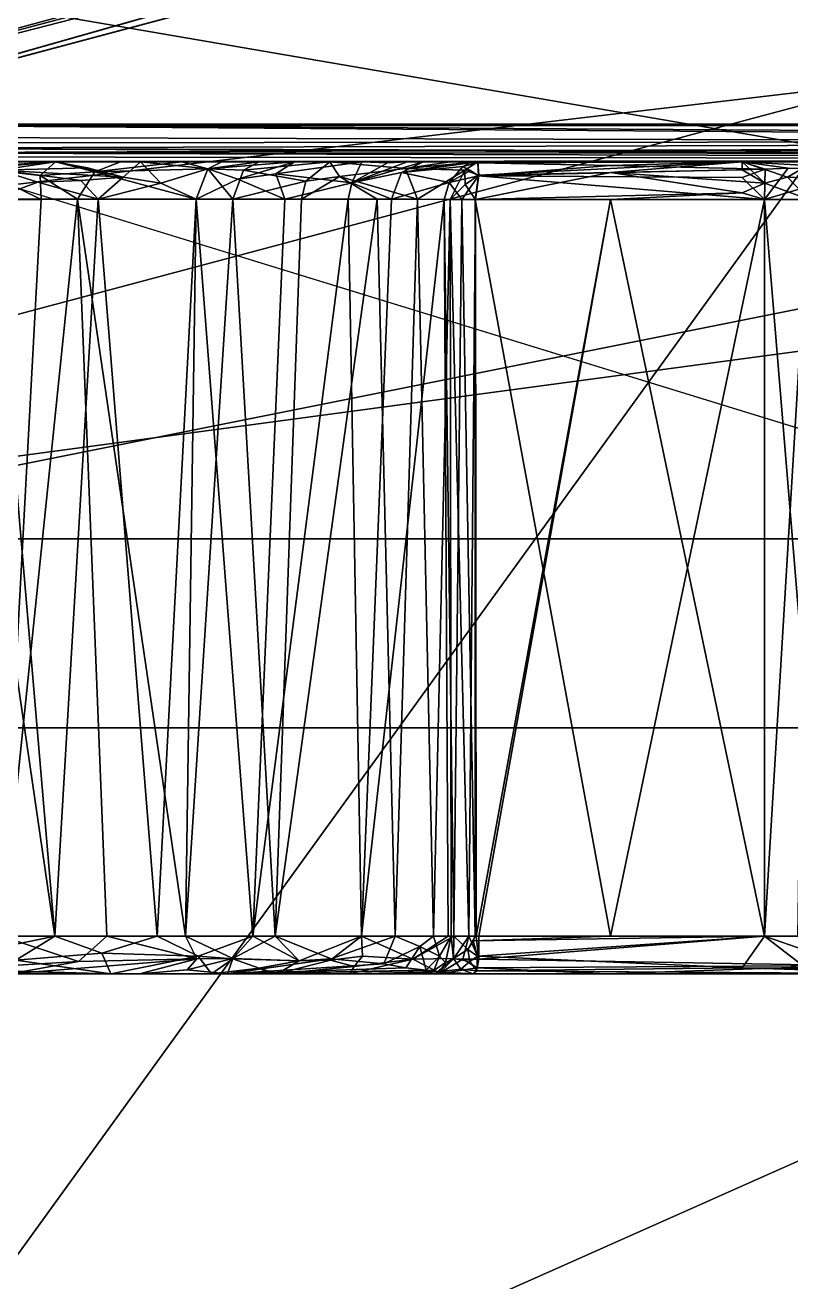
# Model space of a CAD drawing. Extents: x -30 to 83, y -53 to 60.
# Drawn here: x 12 to 16.06, y -10.93 to -4.28 of the extents above; entities that cross this region are included whole.
import ezdxf

# ---------------------------------------------------------------- set-up
doc = ezdxf.new("R2010")
doc.units = 0
doc.header["$MEASUREMENT"] = 0

msp = doc.modelspace()

# ---------------------------------------------------------------- linework, layer by layer
for points in [[(63.169998, -40), (-9.17, -40), (63.169998, 60)], [(-9.17, 60), (63.169998, 60), (-9.17, -40)], [(-7.187, 58, 2), (-7.187, -40, 2), (61.187, -40, 2)], [(61.187, 58, 2), (-7.187, 58, 2), (61.187, -40, 2)], [(2.69901, 1.776681, 54.30022), (25, 17.190451, 54.30022), (9.932811, -4.822289, 54.300491)], [(10.648721, -4.802359, 54.30022), (9.932811, -4.822289, 54.300491), (25, 17.190451, 54.30022)], [(25.00099, 1.776681, 54.30022), (10.648721, -4.802359, 54.30022), (25, 17.190451, 54.30022)], [(25.003, 1.777, 53.998001), (2.697, -0.973, 53.998001), (9.813, -4.804, 53.998001)], [(25.000391, 1.782931, 66.700218), (2.69901, 1.776681, 66.700218), (10.09194, -4.802359, 66.700218)], [(9.813, -4.804, 53.998001), (9.932, -4.824, 53.998001), (25.003, 1.777, 53.998001)], [(9.932, -4.824, 53.998001), (10.648, -4.804, 53.998001), (25.003, 1.777, 53.998001)], [(25.18186, 1.468151, 66.700218), (25.000391, 1.782931, 66.700218), (10.09194, -4.802359, 66.700218)], [(25.153999, 1.498, 53.998001), (25.003, 1.777, 53.998001), (10.648, -4.804, 53.998001)], [(25.00099, 1.776681, 54.30022), (25.152121, 1.498181, 54.30022), (10.648721, -4.802359, 54.30022)], [(25.18186, 1.468151, 66.700218), (10.09194, -4.802359, 66.700218), (25.109131, -0.734559, 66.700157)], [(25.153999, 1.498, 53.998001), (10.648, -4.804, 53.998001), (25.177, -0.679, 53.998001)], [(25.152121, 1.498181, 54.30022), (25.17527, -0.678509, 54.30022), (10.648721, -4.802359, 54.30022)], [(25.007999, -0.973, 53.998001), (25.177, -0.679, 53.998001), (10.648, -4.804, 53.998001)], [(25.00598, -0.972799, 54.3004), (10.648721, -4.802359, 54.30022), (25.17527, -0.678509, 54.30022)], [(25.03886, -0.842209, 66.700172), (25.109131, -0.734559, 66.700157), (10.09194, -4.802359, 66.700218)], [(25.00388, -0.972529, 66.700172), (25.03886, -0.842209, 66.700172), (10.09194, -4.802359, 66.700218)], [(10.09194, -4.802359, 66.700218), (25, -4.803139, 66.700218), (25.00388, -0.972529, 66.700172)], [(25.007999, -0.973, 53.998001), (10.648, -4.804, 53.998001), (25.002001, -4.804, 53.998001)], [(10.648721, -4.802359, 54.30022), (25.00598, -0.972799, 54.3004), (25, -4.803139, 54.30022)], [(-30, -1, 38), (30, -1, 38), (-30, -17, 38)], [(30, -17, 38), (-30, -17, 38), (30, -1, 38)], [(-30, -2.998, 52.002998), (30, -2.998, 52.002998), (-4.003, -6.998, 52.002998)], [(30, -2.998, 39.998001), (-30, -2.998, 39.998001), (-30, -15.003, 39.998001)], [(-30, -15.003, 39.998001), (30, -15.003, 39.998001), (30, -2.998, 39.998001)], [(30, -6.998, 52.002998), (-4.003, -6.998, 52.002998), (30, -2.998, 52.002998)], [(75, -3, 52), (5, -3, 52), (21.252998, -7.997999, 52)], [(5, -15, 40), (5, -3, 40), (75, -15, 40)], [(75, -3, 40), (75, -15, 40), (5, -3, 40)], [(9.998001, -7.997999, 52), (21.252998, -7.997999, 52), (5, -3, 52)], [(8.699983, -6.998, 54), (25.002001, -4.81112, 54), (11.79632, -4.81112, 54)], [(25.002001, -4.81112, 54), (8.699983, -6.998, 54), (30, -6.998, 54)], [(10.718921, -4.872589, 66.686813), (25, -4.909649, 66.667877), (10.09194, -4.802359, 66.700218)], [(25, -4.803139, 66.700218), (10.09194, -4.802359, 66.700218), (25, -4.909649, 66.667877)], [(10.648, -4.804, 53.998001), (11.79632, -4.81112, 54), (25.002001, -4.804, 53.998001)], [(25, -4.803139, 54.30022), (25, -4.891629, 54.325039), (10.648721, -4.802359, 54.30022)], [(10.92111, -4.902669, 54.327591), (10.648721, -4.802359, 54.30022), (25, -4.891629, 54.325039)], [(25.002001, -4.81112, 54), (25.002001, -4.804, 53.998001), (11.79632, -4.81112, 54)], [(10.91545, -4.955079, 66.628662), (25, -4.909649, 66.667877), (10.718921, -4.872589, 66.686813)], [(25, -4.960109, 66.621582), (25, -4.909649, 66.667877), (10.91545, -4.955079, 66.628662)], [(10.91827, -4.930999, 54.347172), (10.92111, -4.902669, 54.327591), (25, -4.891629, 54.325039)], [(25, -4.891629, 54.325039), (25, -4.970179, 54.393269), (10.91827, -4.930999, 54.347172)], [(10.912601, -4.975929, 66.590553), (25, -4.991959, 66.560593), (10.91545, -4.955079, 66.628662)], [(10.912601, -4.975929, 66.590553), (11.17979, -5.002289, 66.400269), (25, -4.991959, 66.560593)], [(25, -4.960109, 66.621582), (10.91545, -4.955079, 66.628662), (25, -4.991959, 66.560593)], [(25, -4.970179, 54.393269), (25, -4.993959, 54.44606), (10.91827, -4.930999, 54.347172)], [(10.91827, -4.930999, 54.347172), (25, -4.993959, 54.44606), (11.05017, -5.001629, 54.545769)], [(12.16431, -5.002299, 65.8806), (11.17979, -5.002289, 66.400269), (10.864, -5.086369, 66.350517)], [(11.75206, -5.037879, 65.998039), (12.16431, -5.002299, 65.8806), (10.864, -5.086369, 66.350517)], [(25, -5.002289, 54.49865), (11.05017, -5.001629, 54.545769), (25, -4.993959, 54.44606)], [(11.43394, -5.002299, 54.71442), (11.05017, -5.001629, 54.545769), (25, -5.002289, 54.49865)], [(11.17979, -5.002289, 66.400269), (12.16431, -5.002299, 65.8806), (25, -4.991959, 66.560593)], [(11.68321, -5.002299, 54.838909), (11.43394, -5.002299, 54.71442), (25, -5.002289, 54.49865)], [(25, -5.002289, 54.49865), (11.922271, -5.002739, 54.981918), (11.68321, -5.002299, 54.838909)], [(11.74125, -5.201439, 65.902191), (12.08765, -5.201439, 65.692757), (11.75206, -5.037879, 65.998039)], [(12.0828, -5.074979, 65.753998), (12.16431, -5.002299, 65.8806), (11.75206, -5.037879, 65.998039)], [(12.08765, -5.201439, 65.692757), (12.0828, -5.074979, 65.753998), (11.75206, -5.037879, 65.998039)], [(11.82637, -5.200659, 55.14616), (11.86691, -5.046849, 55.076729), (12.069651, -5.110139, 55.26685)], [(12.161981, -5.002509, 55.12347), (12.33372, -5.034619, 55.36272), (11.86691, -5.046849, 55.076729)], [(11.922271, -5.002739, 54.981918), (12.161981, -5.002509, 55.12347), (11.86691, -5.046849, 55.076729)], [(12.521231, -5.084059, 55.567959), (11.86691, -5.046849, 55.076729), (12.33372, -5.034619, 55.36272)], [(12.521231, -5.084059, 55.567959), (12.297331, -5.100829, 55.414162), (11.86691, -5.046849, 55.076729)], [(12.069651, -5.110139, 55.26685), (11.86691, -5.046849, 55.076729), (12.297331, -5.100829, 55.414162)], [(12.161981, -5.002509, 55.12347), (11.922271, -5.002739, 54.981918), (25, -5.002289, 54.49865)], [(12.0828, -5.074979, 65.753998), (12.372451, -5.055019, 65.574532), (12.16431, -5.002299, 65.8806)], [(12.372451, -5.055019, 65.574532), (12.0828, -5.074979, 65.753998), (12.2802, -5.200659, 65.562057)], [(12.161981, -5.002509, 55.12347), (25, -5.002289, 54.49865), (12.395241, -5.002299, 55.275742)], [(12.161981, -5.002509, 55.12347), (12.395241, -5.002299, 55.275742), (12.613641, -5.002739, 55.448681)], [(12.521231, -5.084059, 55.567959), (12.33372, -5.034619, 55.36272), (12.161981, -5.002509, 55.12347)], [(12.161981, -5.002509, 55.12347), (12.613641, -5.002739, 55.448681), (12.521231, -5.084059, 55.567959)], [(12.16431, -5.002299, 65.8806), (12.5072, -5.002299, 65.641792), (25, -4.991959, 66.560593)], [(12.5072, -5.002299, 65.641792), (12.16431, -5.002299, 65.8806), (12.372451, -5.055019, 65.574532)], [(12.372451, -5.055019, 65.574532), (12.2802, -5.200659, 65.562057), (12.90906, -5.200659, 65.052567)], [(12.83286, -5.002509, 65.380203), (12.5072, -5.002299, 65.641792), (12.372451, -5.055019, 65.574532)], [(12.372451, -5.055019, 65.574532), (12.969681, -5.039429, 65.118134), (12.83286, -5.002509, 65.380203)], [(12.969681, -5.039429, 65.118134), (12.372451, -5.055019, 65.574532), (12.90906, -5.200659, 65.052567)], [(12.395241, -5.002299, 55.275742), (25, -5.002289, 54.49865), (12.613641, -5.002739, 55.448681)], [(25, -5.002289, 66.501793), (25, -4.991959, 66.560593), (12.5072, -5.002299, 65.641792)], [(12.5072, -5.002299, 65.641792), (12.83286, -5.002509, 65.380203), (25, -5.002289, 66.501793)], [(12.521231, -5.084059, 55.567959), (12.613641, -5.002739, 55.448681), (12.721371, -5.116299, 55.751881)], [(12.613641, -5.002739, 55.448681), (25, -5.002289, 54.49865), (13.0443, -5.002299, 55.801601)], [(12.969681, -5.039429, 55.882309), (12.613641, -5.002739, 55.448681), (13.0443, -5.002299, 55.801601)], [(12.613641, -5.002739, 55.448681), (12.969681, -5.039429, 55.882309), (12.721371, -5.116299, 55.751881)], [(12.90906, -5.200659, 55.947868), (12.721371, -5.116299, 55.751881), (12.969681, -5.039429, 55.882309)], [(12.83286, -5.002509, 65.380203), (13.0443, -5.002299, 65.198837), (25, -5.002289, 66.501793)], [(13.0443, -5.002299, 65.198837), (12.83286, -5.002509, 65.380203), (12.969681, -5.039429, 65.118134)], [(12.969681, -5.039429, 55.882309), (13.128441, -5.094479, 56.11042), (12.90906, -5.200659, 55.947868)], [(12.90906, -5.200659, 65.052567), (13.10324, -5.200659, 64.865028), (12.969681, -5.039429, 65.118134)], [(13.0443, -5.002299, 55.801601), (13.42984, -5.002739, 56.203339), (12.969681, -5.039429, 55.882309)], [(13.0443, -5.002299, 65.198837), (12.969681, -5.039429, 65.118134), (13.241651, -5.002509, 65.002243)], [(13.241651, -5.002509, 65.002243), (12.969681, -5.039429, 65.118134), (13.158931, -5.047689, 64.920242)], [(13.128441, -5.094479, 56.11042), (12.969681, -5.039429, 55.882309), (13.42984, -5.002739, 56.203339)], [(13.10324, -5.200659, 64.865028), (13.158931, -5.047689, 64.920242), (12.969681, -5.039429, 65.118134)], [(13.0443, -5.002299, 65.198837), (13.241651, -5.002509, 65.002243), (25, -5.002289, 66.501793)], [(13.0443, -5.002299, 55.801601), (25, -5.002289, 54.49865), (13.42984, -5.002739, 56.203339)], [(13.158931, -5.047689, 64.920242), (13.10324, -5.200659, 64.865028), (13.488991, -5.104429, 64.484467)], [(13.42984, -5.002739, 56.203339), (13.32977, -5.066399, 56.294239), (13.128441, -5.094479, 56.11042)], [(13.241651, -5.002509, 65.002243), (13.158931, -5.047689, 64.920242), (13.61602, -5.002509, 64.590149)], [(13.488991, -5.104429, 64.484467), (13.61602, -5.002509, 64.590149), (13.158931, -5.047689, 64.920242)], [(13.241651, -5.002509, 65.002243), (13.61602, -5.002509, 64.590149), (25, -5.002289, 66.501793)], [(13.78565, -5.002739, 56.631012), (13.73279, -5.114589, 56.84137), (13.32977, -5.066399, 56.294239)], [(13.32977, -5.066399, 56.294239), (13.42984, -5.002739, 56.203339), (13.78565, -5.002739, 56.631012)], [(13.42984, -5.002739, 56.203339), (25, -5.002289, 54.49865), (13.78565, -5.002739, 56.631012)], [(13.488991, -5.104429, 64.484467), (13.667891, -5.080879, 64.279831), (13.61602, -5.002509, 64.590149)], [(25, -5.002289, 66.501793), (13.61602, -5.002509, 64.590149), (16.17853, -5.002289, 63.375412)], [(15.8, -5.002379, 63.395981), (16.17853, -5.002289, 63.375412), (13.61602, -5.002509, 64.590149)], [(14.25416, -5.002299, 63.678471), (15.8, -5.002379, 63.395981), (13.61602, -5.002509, 64.590149)], [(14.01603, -5.038419, 63.857552), (14.25416, -5.002299, 63.678471), (13.61602, -5.002509, 64.590149)], [(13.61602, -5.002509, 64.590149), (13.667891, -5.080879, 64.279831), (14.01603, -5.038419, 63.857552)], [(14.01603, -5.038419, 63.857552), (13.667891, -5.080879, 64.279831), (14.08125, -5.200659, 63.579529)], [(13.995521, -5.059409, 57.155849), (13.73279, -5.114589, 56.84137), (14.11054, -5.002299, 57.083199)], [(13.73279, -5.114589, 56.84137), (14.02598, -5.002739, 56.971882), (14.11054, -5.002299, 57.083199)], [(13.73279, -5.114589, 56.84137), (13.78565, -5.002739, 56.631012), (13.92088, -5.007459, 56.875771)], [(13.92088, -5.007459, 56.875771), (14.02598, -5.002739, 56.971882), (13.73279, -5.114589, 56.84137)], [(13.78565, -5.002739, 56.631012), (25, -5.002289, 54.49865), (14.02598, -5.002739, 56.971882)], [(14.02598, -5.002739, 56.971882), (13.92088, -5.007459, 56.875771), (13.78565, -5.002739, 56.631012)], [(13.995521, -5.059409, 57.155849), (14.11054, -5.002299, 57.083199), (14.34195, -5.003859, 57.512211)], [(14.34195, -5.003859, 57.512211), (14.35717, -5.008089, 57.607029), (13.995521, -5.059409, 57.155849)], [(14.320101, -5.027869, 57.642212), (13.995521, -5.059409, 57.155849), (14.35717, -5.008089, 57.607029)], [(14.248521, -5.112019, 57.673389), (13.995521, -5.059409, 57.155849), (14.320101, -5.027869, 57.642212)], [(14.25416, -5.002299, 63.678471), (14.01603, -5.038419, 63.857552), (14.400161, -5.003049, 63.384071)], [(14.33037, -5.046699, 63.300549), (14.400161, -5.003049, 63.384071), (14.01603, -5.038419, 63.857552)], [(14.08125, -5.200659, 63.579529), (14.33037, -5.046699, 63.300549), (14.01603, -5.038419, 63.857552)], [(14.02598, -5.002739, 56.971882), (25, -5.002289, 54.49865), (14.11054, -5.002299, 57.083199)], [(14.252891, -5.202229, 63.27248), (14.33037, -5.046699, 63.300549), (14.08125, -5.200659, 63.579529)], [(15.8, -5.003439, 57.6185), (14.11054, -5.002299, 57.083199), (25, -5.002289, 54.49865)], [(14.11054, -5.002299, 57.083199), (15.8, -5.003439, 57.6185), (14.34195, -5.003859, 57.512211)], [(14.320101, -5.027869, 57.642212), (14.360411, -5.048029, 57.718079), (14.248521, -5.112019, 57.673389)], [(14.360411, -5.048029, 57.718079), (14.403311, -5.076169, 57.751961), (14.248521, -5.112019, 57.673389)], [(14.332291, -5.123269, 63.233822), (14.33037, -5.046699, 63.300549), (14.252891, -5.202229, 63.27248)], [(14.25416, -5.002299, 63.678471), (14.400161, -5.003049, 63.384071), (15.8, -5.002379, 63.395981)], [(14.35717, -5.008089, 57.607029), (14.40056, -5.007199, 57.64283), (14.320101, -5.027869, 57.642212)], [(14.40056, -5.007199, 57.64283), (14.403311, -5.076169, 57.751961), (14.320101, -5.027869, 57.642212)], [(14.403311, -5.076169, 57.751961), (14.360411, -5.048029, 57.718079), (14.320101, -5.027869, 57.642212)], [(14.400161, -5.003049, 63.384071), (14.33037, -5.046699, 63.300549), (14.40526, -5.073709, 63.247009)], [(14.332291, -5.123269, 63.233822), (14.40526, -5.073709, 63.247009), (14.33037, -5.046699, 63.300549)], [(14.40056, -5.007199, 57.64283), (14.34195, -5.003859, 57.512211), (15.8, -5.003439, 57.6185)], [(14.40056, -5.007199, 57.64283), (14.35717, -5.008089, 57.607029), (14.34195, -5.003859, 57.512211)], [(14.400161, -5.003049, 63.384071), (14.40526, -5.073709, 63.247009), (15.8, -5.002379, 63.395981)], [(15.8, -5.003439, 57.6185), (15.102631, -5.021699, 57.686119), (14.40056, -5.007199, 57.64283)], [(14.403311, -5.076169, 57.751961), (14.40056, -5.007199, 57.64283), (15.102631, -5.021699, 57.686119)], [(14.403311, -5.076169, 57.751961), (15.102631, -5.021699, 57.686119), (15.921431, -5.041589, 57.719082)], [(15.8, -5.085679, 57.762089), (14.403311, -5.076169, 57.751961), (15.921431, -5.041589, 57.719082)], [(14.40526, -5.073709, 63.247009), (15.102631, -5.058669, 63.26112), (15.8, -5.002379, 63.395981)], [(15.8, -5.045269, 63.276482), (15.8, -5.002379, 63.395981), (15.102631, -5.058669, 63.26112)], [(15.921431, -5.041589, 57.719082), (15.102631, -5.021699, 57.686119), (15.8, -5.003439, 57.6185)], [(15.8, -5.045269, 63.276482), (15.102631, -5.058669, 63.26112), (15.918811, -5.115839, 63.221432)], [(25, -5.002289, 54.49865), (16.550581, -5.002289, 57.699039), (15.8, -5.003439, 57.6185)], [(15.8, -5.003439, 57.6185), (16.550581, -5.002289, 57.699039), (16.46216, -5.040599, 57.79517)], [(15.8, -5.002379, 63.395981), (16.038801, -5.083869, 63.229721), (16.17853, -5.002289, 63.375412)], [(15.8, -5.002379, 63.395981), (15.918811, -5.115839, 63.221432), (16.038801, -5.083869, 63.229721)], [(15.8, -5.045269, 63.276482), (15.918811, -5.115839, 63.221432), (15.8, -5.002379, 63.395981)], [(16.043001, -5.036729, 57.722721), (15.921431, -5.041589, 57.719082), (15.8, -5.003439, 57.6185)], [(16.46216, -5.040599, 57.79517), (16.043001, -5.036729, 57.722721), (15.8, -5.003439, 57.6185)], [(15.91777, -5.202229, 57.802792), (15.8, -5.085679, 57.762089), (15.921431, -5.041589, 57.719082)], [(16.46216, -5.040599, 57.79517), (15.91777, -5.202229, 57.802792), (16.043001, -5.036729, 57.722721)], [(15.921431, -5.041589, 57.719082), (16.043001, -5.036729, 57.722721), (15.91777, -5.202229, 57.802792)], [(16.29751, -5.202229, 57.848251), (15.91777, -5.202229, 57.802792), (16.46216, -5.040599, 57.79517)], [(16.15724, -5.089469, 63.213711), (16.17853, -5.002289, 63.375412), (16.038801, -5.083869, 63.229721)], [(12.069651, -5.110139, 55.26685), (12.38868, -5.200659, 55.5187), (11.82637, -5.200659, 55.14616)], [(12.38868, -5.200659, 55.5187), (12.069651, -5.110139, 55.26685), (12.297331, -5.100829, 55.414162)], [(12.08765, -5.201439, 65.692757), (12.2802, -5.200659, 65.562057), (12.0828, -5.074979, 65.753998)], [(12.297331, -5.100829, 55.414162), (12.521231, -5.084059, 55.567959), (12.38868, -5.200659, 55.5187)], [(12.521231, -5.084059, 55.567959), (12.721371, -5.116299, 55.751881), (12.38868, -5.200659, 55.5187)], [(12.90906, -5.200659, 55.947868), (12.38868, -5.200659, 55.5187), (12.721371, -5.116299, 55.751881)], [(12.90906, -5.200659, 55.947868), (13.128441, -5.094479, 56.11042), (13.37763, -5.200659, 56.433079)], [(13.466201, -5.200659, 64.4655), (13.488991, -5.104429, 64.484467), (13.10324, -5.200659, 64.865028)], [(13.37763, -5.200659, 56.433079), (13.128441, -5.094479, 56.11042), (13.32977, -5.066399, 56.294239)], [(13.37763, -5.200659, 56.433079), (13.32977, -5.066399, 56.294239), (13.73279, -5.114589, 56.84137)], [(13.73279, -5.114589, 56.84137), (13.71366, -5.200659, 56.85535), (13.37763, -5.200659, 56.433079)], [(13.466201, -5.200659, 64.4655), (13.667891, -5.080879, 64.279831), (13.488991, -5.104429, 64.484467)], [(13.86757, -5.200659, 63.923389), (13.667891, -5.080879, 64.279831), (13.466201, -5.200659, 64.4655)], [(13.667891, -5.080879, 64.279831), (13.86757, -5.200659, 63.923389), (14.08125, -5.200659, 63.579529)], [(13.73279, -5.114589, 56.84137), (13.94211, -5.200659, 57.189579), (13.71366, -5.200659, 56.85535)], [(13.94211, -5.200659, 57.189579), (13.73279, -5.114589, 56.84137), (13.995521, -5.059409, 57.155849)], [(13.94211, -5.200659, 57.189579), (13.995521, -5.059409, 57.155849), (14.248521, -5.112019, 57.673389)], [(14.248521, -5.112019, 57.673389), (14.22151, -5.201249, 57.67942), (13.94211, -5.200659, 57.189579)], [(14.248521, -5.112019, 57.673389), (14.31523, -5.202229, 57.777851), (14.22151, -5.201249, 57.67942)], [(14.248521, -5.112019, 57.673389), (14.403311, -5.076169, 57.751961), (14.31523, -5.202229, 57.777851)], [(14.38613, -5.202229, 57.79818), (14.31523, -5.202229, 57.777851), (14.403311, -5.076169, 57.751961)], [(14.332291, -5.123269, 63.233822), (14.38835, -5.202229, 63.200939), (14.40526, -5.073709, 63.247009)], [(14.38613, -5.202229, 57.79818), (14.403311, -5.076169, 57.751961), (15.91777, -5.202229, 57.802792)], [(14.40526, -5.073709, 63.247009), (14.38835, -5.202229, 63.200939), (15.102631, -5.058669, 63.26112)], [(14.38835, -5.202229, 63.200939), (15.8, -5.166209, 63.204712), (15.102631, -5.058669, 63.26112)], [(15.8, -5.085679, 57.762089), (15.91777, -5.202229, 57.802792), (14.403311, -5.076169, 57.751961)], [(15.918811, -5.115839, 63.221432), (15.102631, -5.058669, 63.26112), (15.8, -5.166209, 63.204712)], [(15.91777, -5.202229, 63.197651), (15.918811, -5.115839, 63.221432), (15.8, -5.166209, 63.204712)], [(15.91777, -5.202229, 63.197651), (16.15242, -5.202229, 63.17712), (15.918811, -5.115839, 63.221432)], [(16.038801, -5.083869, 63.229721), (15.918811, -5.115839, 63.221432), (16.15242, -5.202229, 63.17712)], [(16.15242, -5.202229, 63.17712), (16.15724, -5.089469, 63.213711), (16.038801, -5.083869, 63.229721)], [(14.38835, -5.202229, 63.200939), (14.332291, -5.123269, 63.233822), (14.252891, -5.202229, 63.27248)], [(14.38835, -5.202229, 63.200939), (15.102631, -5.202229, 63.200218), (15.8, -5.166209, 63.204712)], [(15.102631, -5.202229, 63.200218), (15.91777, -5.202229, 63.197651), (15.8, -5.166209, 63.204712)], [(12.160351, -9.100949, 55.360592), (11.314871, -9.100949, 54.880291), (11.590341, -5.200659, 55.015152)], [(11.590341, -5.200659, 55.015152), (11.82637, -5.200659, 55.14616), (12.160351, -9.100949, 55.360592)], [(12.08765, -5.201439, 65.692757), (11.74125, -5.201439, 65.902191), (11.878051, -9.100949, 65.82373)], [(11.82637, -5.200659, 55.14616), (12.38868, -5.200659, 55.5187), (12.160351, -9.100949, 55.360592)], [(12.08765, -5.201439, 65.692757), (11.878051, -9.100949, 65.82373), (12.2802, -5.200659, 65.562057)], [(12.43599, -9.100949, 65.446327), (12.2802, -5.200659, 65.562057), (11.878051, -9.100949, 65.82373)], [(12.702411, -9.100949, 55.766682), (12.160351, -9.100949, 55.360592), (12.38868, -5.200659, 55.5187)], [(12.90906, -5.200659, 65.052567), (12.2802, -5.200659, 65.562057), (12.85149, -9.100949, 65.103127)], [(12.43599, -9.100949, 65.446327), (12.85149, -9.100949, 65.103127), (12.2802, -5.200659, 65.562057)], [(12.90906, -5.200659, 55.947868), (12.702411, -9.100949, 55.766682), (12.38868, -5.200659, 55.5187)], [(13.20806, -9.100949, 56.252121), (12.702411, -9.100949, 55.766682), (12.90906, -5.200659, 55.947868)], [(12.90906, -5.200659, 65.052567), (12.85149, -9.100949, 65.103127), (13.10324, -5.200659, 64.865028)], [(13.327471, -9.100949, 64.626503), (13.10324, -5.200659, 64.865028), (12.85149, -9.100949, 65.103127)], [(12.90906, -5.200659, 55.947868), (13.37763, -5.200659, 56.433079), (13.20806, -9.100949, 56.252121)], [(13.10324, -5.200659, 64.865028), (13.327471, -9.100949, 64.626503), (13.466201, -5.200659, 64.4655)], [(13.78336, -9.100949, 56.957741), (13.20806, -9.100949, 56.252121), (13.71366, -5.200659, 56.85535)], [(13.37763, -5.200659, 56.433079), (13.71366, -5.200659, 56.85535), (13.20806, -9.100949, 56.252121)], [(13.466201, -5.200659, 64.4655), (13.327471, -9.100949, 64.626503), (13.86757, -5.200659, 63.923389)], [(13.96238, -9.100949, 63.778542), (13.86757, -5.200659, 63.923389), (13.327471, -9.100949, 64.626503)], [(13.71366, -5.200659, 56.85535), (13.94211, -5.200659, 57.189579), (13.78336, -9.100949, 56.957741)], [(14.22151, -5.201249, 57.67942), (13.78336, -9.100949, 56.957741), (13.94211, -5.200659, 57.189579)], [(14.24347, -9.100949, 57.71706), (13.78336, -9.100949, 56.957741), (14.22151, -5.201249, 57.67942)], [(13.86757, -5.200659, 63.923389), (13.96238, -9.100949, 63.778542), (14.08125, -5.200659, 63.579529)], [(14.165401, -9.100949, 63.42469), (14.08125, -5.200659, 63.579529), (13.96238, -9.100949, 63.778542)], [(14.08125, -5.200659, 63.579529), (14.165401, -9.100949, 63.42469), (14.252891, -5.202229, 63.27248)], [(14.165401, -9.100949, 63.42469), (14.25807, -9.100949, 63.265469), (14.252891, -5.202229, 63.27248)], [(14.24347, -9.100949, 57.71706), (14.22151, -5.201249, 57.67942), (14.27309, -9.100949, 57.749969)], [(14.22151, -5.201249, 57.67942), (14.31523, -5.202229, 57.777851), (14.27309, -9.100949, 57.749969)], [(14.38835, -5.202229, 63.200939), (14.252891, -5.202229, 63.27248), (14.35183, -9.100949, 63.207939)], [(14.35183, -9.100949, 63.207939), (14.252891, -5.202229, 63.27248), (14.25807, -9.100949, 63.265469)], [(14.38578, -9.100949, 57.799202), (14.27309, -9.100949, 57.749969), (14.31523, -5.202229, 57.777851)], [(14.31523, -5.202229, 57.777851), (14.38613, -5.202229, 57.79818), (14.38578, -9.100949, 57.799202)], [(14.35183, -9.100949, 63.207939), (14.390691, -9.100949, 63.20076), (14.38835, -5.202229, 63.200939)], [(14.38578, -9.100949, 57.799202), (14.38613, -5.202229, 57.79818), (15.102631, -9.100949, 57.80022)], [(15.91777, -5.202229, 57.802792), (15.102631, -9.100949, 57.80022), (14.38613, -5.202229, 57.79818)], [(15.102631, -5.202229, 63.200218), (14.38835, -5.202229, 63.200939), (14.390691, -9.100949, 63.20076)], [(14.390691, -9.100949, 63.20076), (14.40526, -9.100949, 63.200218), (15.102631, -5.202229, 63.200218)], [(14.40526, -9.100949, 63.200218), (15.91777, -9.100949, 63.197651), (15.102631, -5.202229, 63.200218)], [(15.102631, -9.100949, 57.80022), (15.91777, -5.202229, 57.802792), (15.91777, -9.100949, 57.802792)], [(15.91777, -5.202229, 63.197651), (15.102631, -5.202229, 63.200218), (15.91777, -9.100949, 63.197651)], [(16.29751, -5.202229, 57.848251), (16.239521, -9.100949, 57.83802), (15.91777, -5.202229, 57.802792)], [(15.91777, -9.100949, 57.802792), (15.91777, -5.202229, 57.802792), (16.239521, -9.100949, 57.83802)], [(15.91777, -5.202229, 63.197651), (15.91777, -9.100949, 63.197651), (16.15242, -5.202229, 63.17712)], [(16.09387, -9.100949, 63.183529), (16.15242, -5.202229, 63.17712), (15.91777, -9.100949, 63.197651)], [(30, -6.998, 52.002998), (8.682707, -6.998, 53.999458), (-4.003, -6.998, 52.002998)], [(8.682707, -6.998, 53.999458), (30, -6.998, 52.002998), (8.699983, -6.998, 54)], [(30, -6.998, 52.002998), (30, -6.998, 54), (8.699983, -6.998, 54)], [(9.998001, -7.997999, 52), (9.998001, -7.997999, 41.998001), (21.252998, -7.997999, 41.998001)], [(9.998001, -7.997999, 52), (21.252998, -7.997999, 41.998001), (21.252998, -7.997999, 52)], [(9.998001, -13.003, 41.998001), (21.252998, -13.003, 41.998001), (21.252998, -7.997999, 41.998001)], [(9.998001, -13.003, 41.998001), (21.252998, -7.997999, 41.998001), (9.998001, -7.997999, 41.998001)], [(12.160351, -9.100949, 55.360592), (11.34986, -9.269609, 55.000359), (11.314871, -9.100949, 54.880291)], [(11.34986, -9.269609, 55.000359), (12.160351, -9.100949, 55.360592), (11.954181, -9.227969, 55.281662)], [(11.58002, -9.27745, 65.868347), (12.284801, -9.234869, 65.492706), (11.878051, -9.100949, 65.82373)], [(12.284801, -9.234869, 65.492706), (12.43599, -9.100949, 65.446327), (11.878051, -9.100949, 65.82373)], [(12.160351, -9.100949, 55.360592), (12.40958, -9.19136, 55.564041), (11.954181, -9.227969, 55.281662)], [(12.702411, -9.100949, 55.766682), (12.40958, -9.19136, 55.564041), (12.160351, -9.100949, 55.360592)], [(12.91115, -9.222079, 64.993118), (12.43599, -9.100949, 65.446327), (12.284801, -9.234869, 65.492706)], [(12.40958, -9.19136, 55.564041), (12.702411, -9.100949, 55.766682), (12.918401, -9.208269, 55.99958)], [(12.85149, -9.100949, 65.103127), (12.43599, -9.100949, 65.446327), (12.91115, -9.222079, 64.993118)], [(13.20806, -9.100949, 56.252121), (12.918401, -9.208269, 55.99958), (12.702411, -9.100949, 55.766682)], [(13.10299, -9.220149, 64.806732), (12.85149, -9.100949, 65.103127), (12.91115, -9.222079, 64.993118)], [(13.10299, -9.220149, 64.806732), (13.327471, -9.100949, 64.626503), (12.85149, -9.100949, 65.103127)], [(12.918401, -9.208269, 55.99958), (13.20806, -9.100949, 56.252121), (13.10227, -9.222079, 56.194408)], [(13.10227, -9.222079, 56.194408), (13.20806, -9.100949, 56.252121), (13.453111, -9.232439, 56.597649)], [(13.453111, -9.232439, 64.402794), (13.327471, -9.100949, 64.626503), (13.10299, -9.220149, 64.806732)], [(13.20806, -9.100949, 56.252121), (13.78336, -9.100949, 56.957741), (13.453111, -9.232439, 56.597649)], [(13.327471, -9.100949, 64.626503), (13.453111, -9.232439, 64.402794), (13.62396, -9.22162, 64.197128)], [(13.96238, -9.100949, 63.778542), (13.327471, -9.100949, 64.626503), (13.62396, -9.22162, 64.197128)], [(13.78336, -9.100949, 56.957741), (13.619261, -9.228039, 56.806839), (13.453111, -9.232439, 56.597649)], [(13.78856, -9.207859, 57.014641), (13.619261, -9.228039, 56.806839), (13.78336, -9.100949, 56.957741)], [(13.90184, -9.247349, 63.740822), (13.96238, -9.100949, 63.778542), (13.62396, -9.22162, 64.197128)], [(13.78336, -9.100949, 56.957741), (14.24347, -9.100949, 57.71706), (14.05582, -9.223709, 57.478302)], [(13.78856, -9.207859, 57.014641), (13.78336, -9.100949, 56.957741), (14.05582, -9.223709, 57.478302)], [(13.96238, -9.100949, 63.778542), (13.90184, -9.247349, 63.740822), (14.09237, -9.156759, 63.54277)], [(14.165401, -9.100949, 63.42469), (13.96238, -9.100949, 63.778542), (14.09237, -9.156759, 63.54277)], [(14.05582, -9.223709, 57.478302), (14.24347, -9.100949, 57.71706), (14.27309, -9.100949, 57.749969)], [(14.27309, -9.100949, 57.749969), (14.270631, -9.220169, 57.80164), (14.05582, -9.223709, 57.478302)], [(14.19771, -9.207699, 63.285278), (14.165401, -9.100949, 63.42469), (14.09237, -9.156759, 63.54277)], [(14.165401, -9.100949, 63.42469), (14.19771, -9.207699, 63.285278), (14.25807, -9.100949, 63.265469)], [(14.22889, -9.240829, 63.21167), (14.25807, -9.100949, 63.265469), (14.19771, -9.207699, 63.285278)], [(14.25807, -9.100949, 63.265469), (14.22889, -9.240829, 63.21167), (14.27124, -9.22232, 63.199509)], [(14.25807, -9.100949, 63.265469), (14.27124, -9.22232, 63.199509), (14.35183, -9.100949, 63.207939)], [(14.27309, -9.100949, 57.749969), (14.34708, -9.173049, 57.807152), (14.270631, -9.220169, 57.80164)], [(14.32102, -9.222619, 63.173), (14.35183, -9.100949, 63.207939), (14.27124, -9.22232, 63.199509)], [(14.27309, -9.100949, 57.749969), (14.38578, -9.100949, 57.799202), (14.34708, -9.173049, 57.807152)], [(14.40526, -9.222549, 63.158741), (14.35183, -9.100949, 63.207939), (14.32102, -9.222619, 63.173)], [(14.34708, -9.173049, 57.807152), (14.38578, -9.100949, 57.799202), (14.374531, -9.127019, 57.799671)], [(14.40526, -9.222549, 63.158741), (14.390691, -9.100949, 63.20076), (14.35183, -9.100949, 63.207939)], [(14.39817, -9.207859, 57.83213), (14.374531, -9.127019, 57.799671), (15.91777, -9.100949, 57.802792)], [(14.374531, -9.127019, 57.799671), (15.102631, -9.100949, 57.80022), (15.91777, -9.100949, 57.802792)], [(14.38578, -9.100949, 57.799202), (15.102631, -9.100949, 57.80022), (14.374531, -9.127019, 57.799671)], [(14.390691, -9.100949, 63.20076), (14.40526, -9.222549, 63.158741), (14.40526, -9.100949, 63.200218)], [(15.8, -9.269409, 57.89286), (14.39817, -9.207859, 57.83213), (15.91777, -9.100949, 57.802792)], [(15.91777, -9.100949, 63.197651), (14.40526, -9.222549, 63.158741), (16.36693, -9.256419, 63.057461)], [(14.40526, -9.100949, 63.200218), (14.40526, -9.222549, 63.158741), (15.91777, -9.100949, 63.197651)], [(15.8, -9.269409, 57.89286), (15.91777, -9.100949, 57.802792), (16.13953, -9.271959, 57.92123)], [(16.239521, -9.100949, 57.83802), (16.13953, -9.271959, 57.92123), (15.91777, -9.100949, 57.802792)], [(16.09387, -9.100949, 63.183529), (15.91777, -9.100949, 63.197651), (16.36693, -9.256419, 63.057461)], [(14.09237, -9.156759, 63.54277), (13.90184, -9.247349, 63.740822), (14.01908, -9.269409, 63.501419)], [(14.01908, -9.269409, 63.501419), (14.12664, -9.282129, 63.24778), (14.09237, -9.156759, 63.54277)], [(14.19771, -9.207699, 63.285278), (14.09237, -9.156759, 63.54277), (14.12664, -9.282129, 63.24778)], [(14.270631, -9.220169, 57.80164), (14.34708, -9.173049, 57.807152), (14.35694, -9.23527, 57.848679)], [(14.374531, -9.127019, 57.799671), (14.39817, -9.207859, 57.83213), (14.34708, -9.173049, 57.807152)], [(14.35694, -9.23527, 57.848679), (14.34708, -9.173049, 57.807152), (14.39817, -9.207859, 57.83213)], [(11.92339, -9.300889, 65.54615), (12.284801, -9.234869, 65.492706), (11.58002, -9.27745, 65.868347)], [(11.954181, -9.227969, 55.281662), (12.45645, -9.300889, 55.82663), (11.856, -9.285819, 55.314171)], [(11.92339, -9.300889, 65.54615), (12.6092, -9.300889, 65.051941), (12.91115, -9.222079, 64.993118)], [(12.284801, -9.234869, 65.492706), (11.92339, -9.300889, 65.54615), (12.91115, -9.222079, 64.993118)], [(12.45645, -9.300889, 55.82663), (11.954181, -9.227969, 55.281662), (12.40958, -9.19136, 55.564041)], [(12.40958, -9.19136, 55.564041), (12.918401, -9.208269, 55.99958), (12.45645, -9.300889, 55.82663)], [(12.918401, -9.208269, 55.99958), (12.989381, -9.300889, 56.30484), (12.45645, -9.300889, 55.82663)], [(12.91115, -9.222079, 64.993118), (12.6092, -9.300889, 65.051941), (12.860271, -9.280109, 64.938843)], [(13.07431, -9.300889, 64.596634), (13.10299, -9.220149, 64.806732), (12.860271, -9.280109, 64.938843)], [(12.91115, -9.222079, 64.993118), (12.860271, -9.280109, 64.938843), (13.10299, -9.220149, 64.806732)], [(12.989381, -9.300889, 56.30484), (12.918401, -9.208269, 55.99958), (13.10227, -9.222079, 56.194408)], [(12.989381, -9.300889, 56.30484), (13.10227, -9.222079, 56.194408), (13.242701, -9.271449, 56.427639)], [(13.07431, -9.300889, 64.596634), (13.453111, -9.232439, 64.402794), (13.10299, -9.220149, 64.806732)], [(13.90184, -9.247349, 63.740822), (13.62396, -9.22162, 64.197128), (13.07431, -9.300889, 64.596634)], [(13.62396, -9.22162, 64.197128), (13.453111, -9.232439, 64.402794), (13.07431, -9.300889, 64.596634)], [(13.10227, -9.222079, 56.194408), (13.453111, -9.232439, 56.597649), (13.242701, -9.271449, 56.427639)], [(13.337211, -9.300889, 56.692822), (13.242701, -9.271449, 56.427639), (13.453111, -9.232439, 56.597649)], [(13.619261, -9.228039, 56.806839), (13.74532, -9.261999, 57.044262), (13.337211, -9.300889, 56.692822)], [(13.337211, -9.300889, 56.692822), (13.453111, -9.232439, 56.597649), (13.619261, -9.228039, 56.806839)], [(13.78856, -9.207859, 57.014641), (13.74532, -9.261999, 57.044262), (13.619261, -9.228039, 56.806839)], [(13.72134, -9.300889, 57.218578), (14.05582, -9.223709, 57.478302), (14.186151, -9.289939, 57.859329)], [(13.74532, -9.261999, 57.044262), (14.05582, -9.223709, 57.478302), (13.72134, -9.300889, 57.218578)], [(13.74532, -9.261999, 57.044262), (13.78856, -9.207859, 57.014641), (14.05582, -9.223709, 57.478302)], [(14.270631, -9.220169, 57.80164), (14.186151, -9.289939, 57.859329), (14.05582, -9.223709, 57.478302)], [(14.12664, -9.282129, 63.24778), (14.16769, -9.28272, 63.18924), (14.19771, -9.207699, 63.285278)], [(14.22889, -9.240829, 63.21167), (14.19771, -9.207699, 63.285278), (14.16769, -9.28272, 63.18924)], [(14.22889, -9.240829, 63.21167), (14.16769, -9.28272, 63.18924), (14.19392, -9.300889, 63.061588)], [(14.270631, -9.220169, 57.80164), (14.30963, -9.27667, 57.891689), (14.186151, -9.289939, 57.859329)], [(14.32102, -9.222619, 63.173), (14.27124, -9.22232, 63.199509), (14.19392, -9.300889, 63.061588)], [(14.19392, -9.300889, 63.061588), (14.27124, -9.22232, 63.199509), (14.22889, -9.240829, 63.21167)], [(14.32102, -9.222619, 63.173), (14.19392, -9.300889, 63.061588), (14.39632, -9.269409, 63.107849)], [(14.35694, -9.23527, 57.848679), (14.30963, -9.27667, 57.891689), (14.270631, -9.220169, 57.80164)], [(14.30963, -9.27667, 57.891689), (14.35694, -9.23527, 57.848679), (14.39525, -9.285139, 57.923599)], [(14.40526, -9.222549, 63.158741), (14.32102, -9.222619, 63.173), (14.39632, -9.269409, 63.107849)], [(14.39817, -9.207859, 57.83213), (14.39525, -9.285139, 57.923599), (14.35694, -9.23527, 57.848679)], [(14.39525, -9.285139, 57.923599), (14.39817, -9.207859, 57.83213), (15.8, -9.269409, 57.89286)], [(14.39632, -9.269409, 63.107849), (16.36693, -9.256419, 63.057461), (14.40526, -9.222549, 63.158741)], [(10.360741, -9.300889, 58.63155), (9.964021, -9.300889, 58.343311), (12.45645, -9.300889, 55.82663)], [(12.45645, -9.300889, 55.82663), (9.964021, -9.300889, 58.343311), (11.12532, -9.300889, 55.016499)], [(10.56867, -9.300889, 58.839481), (10.360741, -9.300889, 58.63155), (12.989381, -9.300889, 56.30484)], [(12.6092, -9.300889, 65.051941), (10.360741, -9.300889, 62.368889), (13.07431, -9.300889, 64.596634)], [(11.92339, -9.300889, 65.54615), (10.360741, -9.300889, 62.368889), (12.6092, -9.300889, 65.051941)], [(12.45645, -9.300889, 55.82663), (12.989381, -9.300889, 56.30484), (10.360741, -9.300889, 58.63155)], [(10.56867, -9.300889, 62.160961), (13.07431, -9.300889, 64.596634), (10.360741, -9.300889, 62.368889)], [(10.56867, -9.300889, 62.160961), (10.856911, -9.300889, 61.76424), (13.07431, -9.300889, 64.596634)], [(10.856911, -9.300889, 59.236198), (10.56867, -9.300889, 58.839481), (13.72134, -9.300889, 57.218578)], [(13.337211, -9.300889, 56.692822), (13.72134, -9.300889, 57.218578), (10.56867, -9.300889, 58.839481)], [(12.989381, -9.300889, 56.30484), (13.337211, -9.300889, 56.692822), (10.56867, -9.300889, 58.839481)], [(13.72134, -9.300889, 57.218578), (14.01441, -9.300889, 57.703011), (10.856911, -9.300889, 59.236198)], [(10.990411, -9.300889, 59.498211), (10.856911, -9.300889, 59.236198), (14.01441, -9.300889, 57.703011)], [(13.07431, -9.300889, 64.596634), (10.856911, -9.300889, 61.76424), (14.19392, -9.300889, 63.061588)], [(10.990411, -9.300889, 61.502232), (14.19392, -9.300889, 63.061588), (10.856911, -9.300889, 61.76424)], [(11.141951, -9.300889, 61.035851), (14.19392, -9.300889, 63.061588), (10.990411, -9.300889, 61.502232)], [(10.990411, -9.300889, 59.498211), (14.01441, -9.300889, 57.703011), (11.141951, -9.300889, 59.964592)], [(12.45645, -9.300889, 55.82663), (11.12532, -9.300889, 55.016499), (11.34986, -9.269609, 55.000359)], [(14.01441, -9.300889, 57.703011), (14.374761, -9.300889, 57.998539), (11.141951, -9.300889, 59.964592)], [(11.18795, -9.300889, 60.255032), (11.141951, -9.300889, 59.964592), (14.374761, -9.300889, 57.998539)], [(11.18795, -9.300889, 60.745411), (14.19392, -9.300889, 63.061588), (11.141951, -9.300889, 61.035851)], [(11.18795, -9.300889, 60.255032), (14.374761, -9.300889, 57.998539), (11.18795, -9.300889, 60.745411)], [(11.18795, -9.300889, 60.745411), (14.374761, -9.300889, 57.998539), (14.19392, -9.300889, 63.061588)], [(11.856, -9.285819, 55.314171), (12.45645, -9.300889, 55.82663), (11.34986, -9.269609, 55.000359)], [(13.07431, -9.300889, 64.596634), (12.860271, -9.280109, 64.938843), (12.6092, -9.300889, 65.051941)], [(13.288461, -9.295019, 56.563068), (12.989381, -9.300889, 56.30484), (13.242701, -9.271449, 56.427639)], [(12.989381, -9.300889, 56.30484), (13.288461, -9.295019, 56.563068), (13.337211, -9.300889, 56.692822)], [(13.90184, -9.247349, 63.740822), (13.07431, -9.300889, 64.596634), (14.01908, -9.269409, 63.501419)], [(13.07431, -9.300889, 64.596634), (14.12664, -9.282129, 63.24778), (14.01908, -9.269409, 63.501419)], [(14.12664, -9.282129, 63.24778), (13.07431, -9.300889, 64.596634), (14.16769, -9.28272, 63.18924)], [(14.16769, -9.28272, 63.18924), (13.07431, -9.300889, 64.596634), (14.19392, -9.300889, 63.061588)], [(13.337211, -9.300889, 56.692822), (13.288461, -9.295019, 56.563068), (13.242701, -9.271449, 56.427639)], [(13.72134, -9.300889, 57.218578), (13.337211, -9.300889, 56.692822), (13.74532, -9.261999, 57.044262)], [(14.01441, -9.300889, 57.703011), (13.72134, -9.300889, 57.218578), (14.186151, -9.289939, 57.859329)], [(14.186151, -9.289939, 57.859329), (14.374761, -9.300889, 57.998539), (14.01441, -9.300889, 57.703011)], [(14.186151, -9.289939, 57.859329), (14.30963, -9.27667, 57.891689), (14.374761, -9.300889, 57.998539)], [(14.19392, -9.300889, 63.061588), (15.08436, -9.300889, 63.00153), (14.39632, -9.269409, 63.107849)], [(15.08436, -9.300889, 63.00153), (14.19392, -9.300889, 63.061588), (14.374761, -9.300889, 57.998539)], [(14.39525, -9.285139, 57.923599), (14.374761, -9.300889, 57.998539), (14.30963, -9.27667, 57.891689)], [(14.374761, -9.300889, 57.998539), (14.39525, -9.285139, 57.923599), (16.806631, -9.300889, 58.21249)], [(15.08436, -9.300889, 63.00153), (14.374761, -9.300889, 57.998539), (16.07184, -9.300889, 62.982399)], [(16.806631, -9.300889, 58.21249), (17.783381, -9.300889, 62.022121), (14.374761, -9.300889, 57.998539)], [(16.07184, -9.300889, 62.982399), (14.374761, -9.300889, 57.998539), (17.00219, -9.300889, 62.691521)], [(17.715111, -9.300889, 62.107189), (14.374761, -9.300889, 57.998539), (17.783381, -9.300889, 62.022121)], [(17.52837, -9.300889, 62.305698), (14.374761, -9.300889, 57.998539), (17.715111, -9.300889, 62.107189)], [(17.406971, -9.300889, 62.415329), (14.374761, -9.300889, 57.998539), (17.52837, -9.300889, 62.305698)], [(17.321901, -9.300889, 62.483601), (14.374761, -9.300889, 57.998539), (17.406971, -9.300889, 62.415329)], [(17.23394, -9.300889, 62.5481), (14.374761, -9.300889, 57.998539), (17.321901, -9.300889, 62.483601)], [(17.00219, -9.300889, 62.691521), (14.374761, -9.300889, 57.998539), (17.23394, -9.300889, 62.5481)], [(15.8, -9.269409, 57.89286), (16.806631, -9.300889, 58.21249), (14.39525, -9.285139, 57.923599)], [(16.36693, -9.256419, 63.057461), (14.39632, -9.269409, 63.107849), (15.08436, -9.300889, 63.00153)], [(15.08436, -9.300889, 63.00153), (16.07184, -9.300889, 62.982399), (16.36693, -9.256419, 63.057461)], [(16.806631, -9.300889, 58.21249), (15.8, -9.269409, 57.89286), (16.13953, -9.271959, 57.92123)]]:
    msp.add_3dface(points)

doc.saveas('drawing.dxf')
